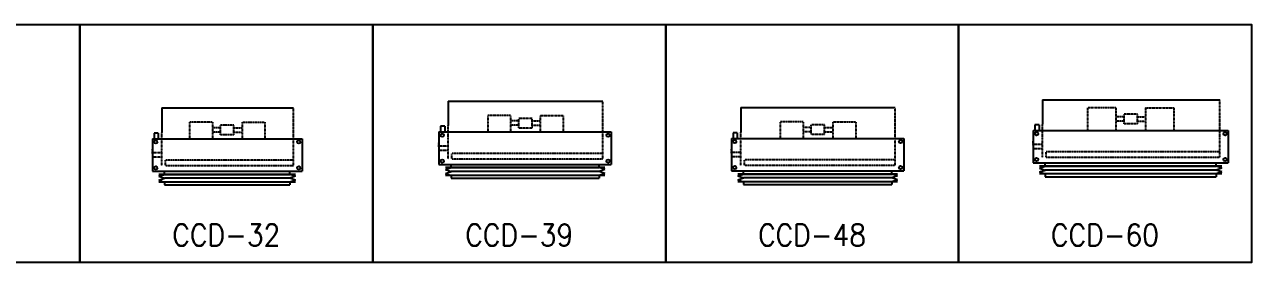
# Model space of a CAD drawing. Header units: inches. Extents: x -26677 to 64735, y -31918 to 10388.
# Drawn here: x 53414 to 64735, y -8461 to -6268 of the extents above; entities that cross this region are included whole.
import ezdxf
from ezdxf.enums import TextEntityAlignment as Align

# ---------------------------------------------------------------- set-up
doc = ezdxf.new("R2010")
doc.units = ezdxf.units.IN
doc.header["$MEASUREMENT"] = 0
doc.linetypes.add('DSH1', pattern=[0.101, 0.067, -0.034])
doc.layers.add('F-TEXT', color=2, linetype='Continuous')
doc.layers.add('MEQUIP', color=2, linetype='Continuous')
doc.styles.add('QC-SEC', font='romans.shx')

# ---------------------------------------------------------------- blocks, each defined once
blk = doc.blocks.new('A$C305E440D')
at = {"layer": 'MEQUIP', "color": 1}
for p, q in [((-605, 710), (-605, 485)), ((-605, 710), (612, 710)), ((-675, 479), (-675, 427)), ((-636, 479), (-675, 479)), ((-636, 479), (-636, 427)), ((-690, 427), (690, 427)), ((-690, 427), (-690, 128)), ((690, 427), (690, 128)), ((-690, 128), (690, 128)), ((-579, 98), (-579, 128)), ((579, 98), (579, 128)), ((-631, 80), (-579, 98)), ((631, 98), (-631, 98)), ((-631, 80), (-579, 62)), ((-631, 44), (-579, 62)), ((-631, 44), (-579, 26)), ((631, 26), (-631, 26)), ((-579, 98), (579, 98)), ((579, 62), (-579, 62)), ((-579, 26), (-579, 0)), ((-579, 0), (579, 0)), ((631, 80), (579, 98)), ((631, 80), (579, 62)), ((631, 44), (579, 62)), ((631, 44), (579, 26)), ((579, 26), (579, 0))]:
    blk.add_line(p, q, dxfattribs=at)
at = {"layer": 'MEQUIP', "color": 1, "linetype": 'DSH1'}
for p, q in [((612, 177), (612, 710)), ((-137, 578), (-348, 578)), ((-348, 578), (-348, 427)), ((-137, 578), (-137, 427)), ((137, 578), (348, 578)), ((137, 578), (137, 427)), ((348, 578), (348, 427)), ((-605, 177), (-605, 485)), ((-62, 528), (-137, 528)), ((-62, 488), (-137, 488)), ((-62, 463), (-62, 552)), ((62, 552), (-62, 552)), ((62, 463), (-62, 463)), ((62, 463), (62, 552)), ((62, 528), (137, 528)), ((62, 488), (137, 488)), ((-690, 290), (-690, 330)), ((-605, 296), (-690, 296)), ((-605, 256), (-690, 256)), ((612, 229), (-570, 229)), ((-570, 177), (-570, 229)), ((612, 177), (-570, 177))]:
    blk.add_line(p, q, dxfattribs=at)
at = {"layer": 'MEQUIP', "color": 1}
for centre in [(-660, 397), (660, 397), (-660, 158), (660, 158)]:
    blk.add_circle(centre, 15.4, dxfattribs=at)
blk = doc.blocks.new('A$C66BB428B')
at = {"layer": 'MEQUIP', "color": 1}
for p, q in [((-815, 710), (-815, 485)), ((-815, 710), (822, 710)), ((-885, 479), (-885, 427)), ((-846, 479), (-885, 479)), ((-846, 479), (-846, 427)), ((-900, 427), (900, 427)), ((-900, 427), (-900, 128)), ((900, 427), (900, 128)), ((-900, 128), (900, 128)), ((-789, 98), (-789, 128)), ((789, 98), (789, 128)), ((-841, 80), (-789, 98)), ((841, 98), (-841, 98)), ((-841, 80), (-789, 62)), ((-841, 44), (-789, 62)), ((-841, 44), (-789, 26)), ((841, 26), (-841, 26)), ((-789, 98), (789, 98)), ((789, 62), (-789, 62)), ((-789, 26), (-789, 0)), ((-789, 0), (789, 0)), ((841, 80), (789, 98)), ((841, 80), (789, 62)), ((841, 44), (789, 62)), ((841, 44), (789, 26)), ((789, 26), (789, 0))]:
    blk.add_line(p, q, dxfattribs=at)
at = {"layer": 'MEQUIP', "color": 1, "linetype": 'DSH1'}
for p, q in [((822, 177), (822, 710)), ((-137, 636), (-398, 636)), ((-398, 636), (-398, 427)), ((-137, 636), (-137, 427)), ((-62, 487), (-62, 576)), ((62, 576), (-62, 576)), ((62, 487), (62, 576)), ((137, 636), (398, 636)), ((137, 636), (137, 427)), ((398, 636), (398, 427)), ((-815, 177), (-815, 485)), ((-62, 552), (-137, 552)), ((-62, 511), (-137, 511)), ((62, 487), (-62, 487)), ((62, 552), (137, 552)), ((62, 511), (137, 511)), ((137, 528), (137, 528)), ((-900, 290), (-900, 330)), ((-815, 296), (-900, 296)), ((-815, 256), (-900, 256)), ((822, 229), (-780, 229)), ((-780, 177), (-780, 229)), ((822, 177), (-780, 177))]:
    blk.add_line(p, q, dxfattribs=at)
at = {"layer": 'MEQUIP', "color": 1}
for centre in [(-870, 397), (870, 397), (-870, 158), (870, 158)]:
    blk.add_circle(centre, 15.4, dxfattribs=at)
blk = doc.blocks.new('A$C5D037A5A')
at = {"layer": 'MEQUIP', "color": 1}
for p, q in [((-710, 710), (-710, 485)), ((-710, 710), (717, 710)), ((-780, 479), (-780, 427)), ((-741, 479), (-780, 479)), ((-741, 479), (-741, 427)), ((-795, 427), (795, 427)), ((-795, 427), (-795, 128)), ((795, 427), (795, 128)), ((-795, 128), (795, 128)), ((-684, 98), (-684, 128)), ((684, 98), (684, 128)), ((-736, 80), (-684, 98)), ((736, 98), (-736, 98)), ((-736, 80), (-684, 62)), ((-736, 44), (-684, 62)), ((-736, 44), (-684, 26)), ((736, 26), (-736, 26)), ((-684, 98), (684, 98)), ((684, 62), (-684, 62)), ((-684, 26), (-684, 0)), ((-684, 0), (684, 0)), ((736, 80), (684, 98)), ((736, 80), (684, 62)), ((736, 44), (684, 62)), ((736, 44), (684, 26)), ((684, 26), (684, 0))]:
    blk.add_line(p, q, dxfattribs=at)
at = {"layer": 'MEQUIP', "color": 1, "linetype": 'DSH1'}
for p, q in [((717, 177), (717, 710)), ((-134, 578), (-345, 578)), ((-345, 578), (-345, 427)), ((-134, 578), (-134, 427)), ((140, 578), (352, 578)), ((140, 578), (140, 427)), ((352, 578), (352, 427)), ((-710, 177), (-710, 485)), ((-59, 528), (-134, 528)), ((-59, 488), (-134, 488)), ((-59, 463), (-59, 552)), ((65, 552), (-59, 552)), ((65, 463), (-59, 463)), ((65, 463), (65, 552)), ((65, 528), (140, 528)), ((65, 488), (140, 488)), ((-795, 290), (-795, 330)), ((-710, 296), (-795, 296)), ((-710, 256), (-795, 256)), ((717, 229), (-675, 229)), ((-675, 177), (-675, 229)), ((717, 177), (-675, 177))]:
    blk.add_line(p, q, dxfattribs=at)
at = {"layer": 'MEQUIP', "color": 1}
for centre in [(-765, 397), (765, 397), (-765, 158), (765, 158)]:
    blk.add_circle(centre, 15.4, dxfattribs=at)
blk = doc.blocks.new('A$C767D4509')
at = {"layer": 'MEQUIP', "color": 1}
for p, q in [((-710, 710), (-710, 485)), ((-710, 710), (717, 710)), ((-780, 479), (-780, 427)), ((-741, 479), (-780, 479)), ((-741, 479), (-741, 427)), ((-795, 427), (795, 427)), ((-795, 427), (-795, 128)), ((795, 427), (795, 128)), ((-795, 128), (795, 128)), ((-684, 98), (-684, 128)), ((684, 98), (684, 128)), ((-736, 80), (-684, 98)), ((736, 98), (-736, 98)), ((-736, 80), (-684, 62)), ((-736, 44), (-684, 62)), ((-736, 44), (-684, 26)), ((736, 26), (-736, 26)), ((-684, 98), (684, 98)), ((684, 62), (-684, 62)), ((-684, 26), (-684, 0)), ((-684, 0), (684, 0)), ((736, 80), (684, 98)), ((736, 80), (684, 62)), ((736, 44), (684, 62)), ((736, 44), (684, 26)), ((684, 26), (684, 0))]:
    blk.add_line(p, q, dxfattribs=at)
at = {"layer": 'MEQUIP', "color": 1, "linetype": 'DSH1'}
for p, q in [((717, 177), (717, 710)), ((-134, 578), (-345, 578)), ((-345, 578), (-345, 427)), ((-134, 578), (-134, 427)), ((140, 578), (352, 578)), ((140, 578), (140, 427)), ((352, 578), (352, 427)), ((-710, 177), (-710, 485)), ((-59, 528), (-134, 528)), ((-59, 488), (-134, 488)), ((-59, 463), (-59, 552)), ((65, 552), (-59, 552)), ((65, 463), (-59, 463)), ((65, 463), (65, 552)), ((65, 528), (140, 528)), ((65, 488), (140, 488)), ((-795, 290), (-795, 330)), ((-710, 296), (-795, 296)), ((-710, 256), (-795, 256)), ((717, 229), (-675, 229)), ((-675, 177), (-675, 229)), ((717, 177), (-675, 177))]:
    blk.add_line(p, q, dxfattribs=at)
at = {"layer": 'MEQUIP', "color": 1}
for centre in [(-765, 397), (765, 397), (-765, 158), (765, 158)]:
    blk.add_circle(centre, 15.4, dxfattribs=at)

msp = doc.modelspace()

# ---------------------------------------------------------------- linework, layer by layer
at = {"color": 4}
for points in [[(51222, -6268), (53925, -6268), (53925, -8461), (51222, -8461)], [(53925, -6268), (56627, -6268), (56627, -8461), (53925, -8461)], [(56627, -6268), (59330, -6268), (59330, -8461), (56627, -8461)], [(59330, -6268), (62033, -6268), (62033, -8461), (59330, -8461)], [(62033, -6268), (64735, -6268), (64735, -8461), (62033, -8461)]]:
    msp.add_lwpolyline(points, close=True, dxfattribs=at)

# ---------------------------------------------------------------- block references
for name, p in [('A$C5D037A5A', (58033, -7685)), ('A$C66BB428B', (63622, -7671)), ('A$C305E440D', (55284, -7747)), ('A$C767D4509', (60732, -7744))]:
    msp.add_blockref(name, p, dxfattribs=at)

# ---------------------------------------------------------------- texts
at = {"layer": 'F-TEXT', "style": 'QC-SEC', "width": 0.9}
for s, p in [('CCD-32', (55276, -8209)), ('CCD-39', (57979, -8209)), ('CCD-48', (60681, -8209)), ('CCD-60', (63384, -8209))]:
    msp.add_text(s, height=200, dxfattribs=at).set_placement(p, align=Align.MIDDLE_CENTER)

doc.saveas('drawing.dxf')
